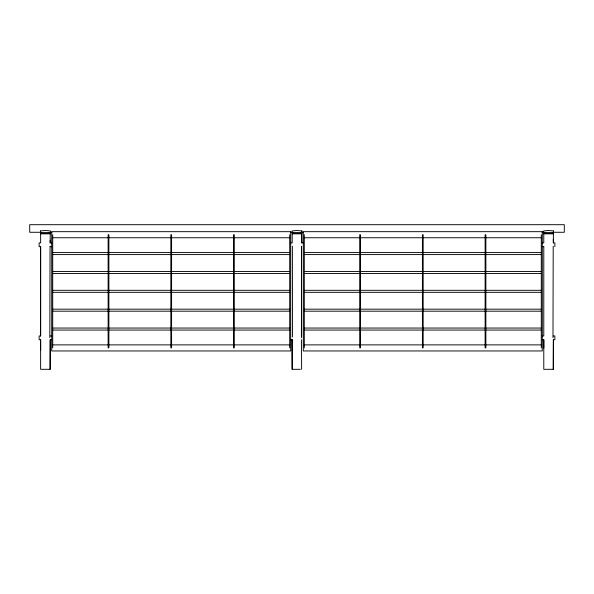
<?xml version="1.0" encoding="UTF-8"?>
<svg xmlns="http://www.w3.org/2000/svg" width="594" height="594" viewBox="0 0 594 594"><rect width="100%" height="100%" fill="white"/><g stroke="black" fill="none" stroke-linecap="round" stroke-linejoin="round"><path stroke-width="0.89" d="M40.689 349.903L40.637 339.731L39.137 339.746L39.137 335.974L40.63 335.974L40.637 246.651L39.137 246.666L39.137 242.887L40.63 242.887L40.63 233.836M40.637 339.731L40.63 369.305L50.215 369.305L50.215 339.746L51.715 339.746M40.63 335.974L40.644 246.621M51.715 242.887L50.215 242.901L50.215 233.836M300.386 369.305L292.211 369.305L292.211 339.731L290.711 339.746M292.211 369.305L292.211 339.731L292.374 369.305M303.289 242.887L301.789 242.901L301.789 233.836M542.285 339.746L543.785 339.738L543.785 369.305L553.37 369.305L553.37 339.746L554.863 339.746L554.863 335.974L553.363 335.981M543.8 246.621L543.785 335.981L542.285 335.974M554.863 246.666L554.863 242.887L553.363 242.901L553.37 233.836M50.052 246.191L49.829 337.741M301.626 246.191L301.41 337.741M553.207 246.191L552.984 337.741M50.052 369.305L50.215 339.746M553.207 369.305L553.37 339.746M40.518 230.94L45.426 230.509L50.334 230.94L50.327 232.573L40.511 232.573L40.511 230.94M542.285 246.666L543.785 246.651M50.215 335.981L51.715 335.974M40.838 232.276L29.7 232.276L29.7 224.695L564.3 224.695L564.3 232.276L553.163 232.276M50.119 232.276L51.975 232.276M290.503 232.276L292.359 232.276M301.641 232.276L303.497 232.276M542.025 232.276L543.881 232.276M52.718 237.749L108.13 237.749M108.88 237.749L170.834 237.749M171.592 237.749L233.539 237.749M234.296 237.749L289.701 237.749M304.299 237.749L359.704 237.749M360.461 237.749L422.408 237.749M423.166 237.749L485.12 237.749M485.87 237.749L541.283 237.749M52.718 252.576L108.13 252.576M108.88 252.576L170.834 252.576M171.592 252.576L233.539 252.576M234.296 252.576L289.701 252.576M304.299 252.576L359.704 252.576M360.461 252.576L422.408 252.576M423.166 252.576L485.12 252.576M485.87 252.576L541.283 252.576M52.718 254.588L108.13 254.588M108.88 254.588L170.834 254.588M171.592 254.588L233.539 254.588M234.296 254.588L289.701 254.588M304.299 254.588L359.704 254.588M360.461 254.588L422.408 254.588M423.166 254.588L485.12 254.588M485.87 254.588L541.283 254.588M52.718 271.443L108.13 271.443M108.88 271.443L170.834 271.443M171.592 271.443L233.539 271.443M234.296 271.443L289.701 271.443M304.299 271.443L359.704 271.443M360.461 271.443L422.408 271.443M423.166 271.443L485.12 271.443M485.87 271.443L541.283 271.443M52.718 273.455L108.13 273.455M108.88 273.455L170.834 273.455M171.592 273.455L233.539 273.455M234.296 273.455L289.701 273.455M304.299 273.455L359.704 273.455M360.461 273.455L422.408 273.455M423.166 273.455L485.12 273.455M485.87 273.455L541.283 273.455M52.718 290.31L108.13 290.31M108.88 290.31L170.834 290.31M171.592 290.31L233.539 290.31M234.296 290.31L289.701 290.31M304.299 290.31L359.704 290.31M360.461 290.31L422.408 290.31M423.166 290.31L485.12 290.31M485.87 290.31L541.283 290.31M52.718 292.322L108.13 292.322M108.88 292.322L170.834 292.322M171.592 292.322L233.539 292.322M234.296 292.322L289.701 292.322M304.299 292.322L359.704 292.322M360.461 292.322L422.408 292.322M423.166 292.322L485.12 292.322M485.87 292.322L541.283 292.322M52.718 309.177L108.13 309.177M108.88 309.177L170.834 309.177M171.592 309.177L233.539 309.177M234.296 309.177L289.701 309.177M304.299 309.177L359.704 309.177M360.461 309.177L422.408 309.177M423.166 309.177L485.12 309.177M485.87 309.177L541.283 309.177M52.718 311.189L108.13 311.189M108.88 311.189L170.834 311.189M171.592 311.189L233.539 311.189M234.296 311.189L289.701 311.189M304.299 311.189L359.704 311.189M360.461 311.189L422.408 311.189M423.166 311.189L485.12 311.189M485.87 311.189L541.283 311.189M52.718 328.051L108.13 328.051M108.88 328.051L170.834 328.051M171.592 328.051L233.539 328.051M234.296 328.051L289.701 328.051M304.299 328.051L359.704 328.051M360.461 328.051L422.408 328.051M423.166 328.051L485.12 328.051M485.87 328.051L541.283 328.051M52.718 330.064L108.13 330.064M108.88 330.064L170.834 330.064M171.592 330.064L233.539 330.064M234.296 330.064L289.701 330.064M304.299 330.064L359.704 330.064M360.461 330.064L422.408 330.064M423.166 330.064L485.12 330.064M485.87 330.064L541.283 330.064M52.718 344.884L108.13 344.884M108.88 344.884L170.834 344.884M171.592 344.884L233.539 344.884M234.296 344.884L289.701 344.884M304.299 344.884L359.704 344.884M360.461 344.884L422.408 344.884M423.166 344.884L485.12 344.884M485.87 344.884L541.283 344.884M542.285 242.887L543.785 242.887L543.785 233.836M290.711 242.887L292.211 242.887L292.211 233.836M50.215 246.659L51.715 246.666M553.304 239.271L553.363 242.901M301.626 233.836L301.789 242.901M50.163 240.176L50.215 242.901M543.792 339.731L543.837 348.054M301.507 339.731L301.626 369.305M301.507 246.644L301.626 336.449M292.374 246.183L292.493 336.917M552.531 232.573L552.531 233.457M544.616 232.573L544.616 233.457M541.283 234.712L541.283 347.921M485.87 234.712L485.87 347.921M485.12 234.712L485.12 347.921M423.166 234.712L423.166 347.921M422.408 234.712L422.408 347.921M360.461 234.712L360.461 347.921M359.704 234.712L359.704 347.921M304.299 234.712L304.299 347.921M300.958 232.573L300.958 233.457M293.035 232.573L293.035 233.457M289.701 234.712L289.701 347.921M234.296 234.712L234.296 347.921M233.539 234.712L233.539 347.921M171.592 234.712L171.592 347.921M170.834 234.712L170.834 347.921M108.88 234.712L108.88 347.921M108.13 234.712L108.13 347.921M52.718 234.712L52.718 347.921M49.376 232.573L49.376 233.457M41.461 232.573L41.461 233.457M301.915 230.94L301.908 232.573L292.085 232.573L292.085 230.94L297 230.509L301.915 230.94M553.489 230.94L553.482 232.573L543.666 232.573L543.666 230.94L548.574 230.509L553.489 230.94M290.711 231.675L51.715 231.675L51.715 350.957L290.711 350.957L290.711 231.675M542.285 231.675L303.289 231.675L303.289 350.957L542.285 350.957L542.285 231.675M50.327 233.457L40.511 233.457L40.511 233.836L50.327 233.836L50.327 233.457M301.908 233.457L292.085 233.457L292.085 233.836L301.908 233.836L301.908 233.457M553.482 233.457L543.666 233.457L543.666 233.836L553.482 233.836L553.482 233.457"/></g></svg>
